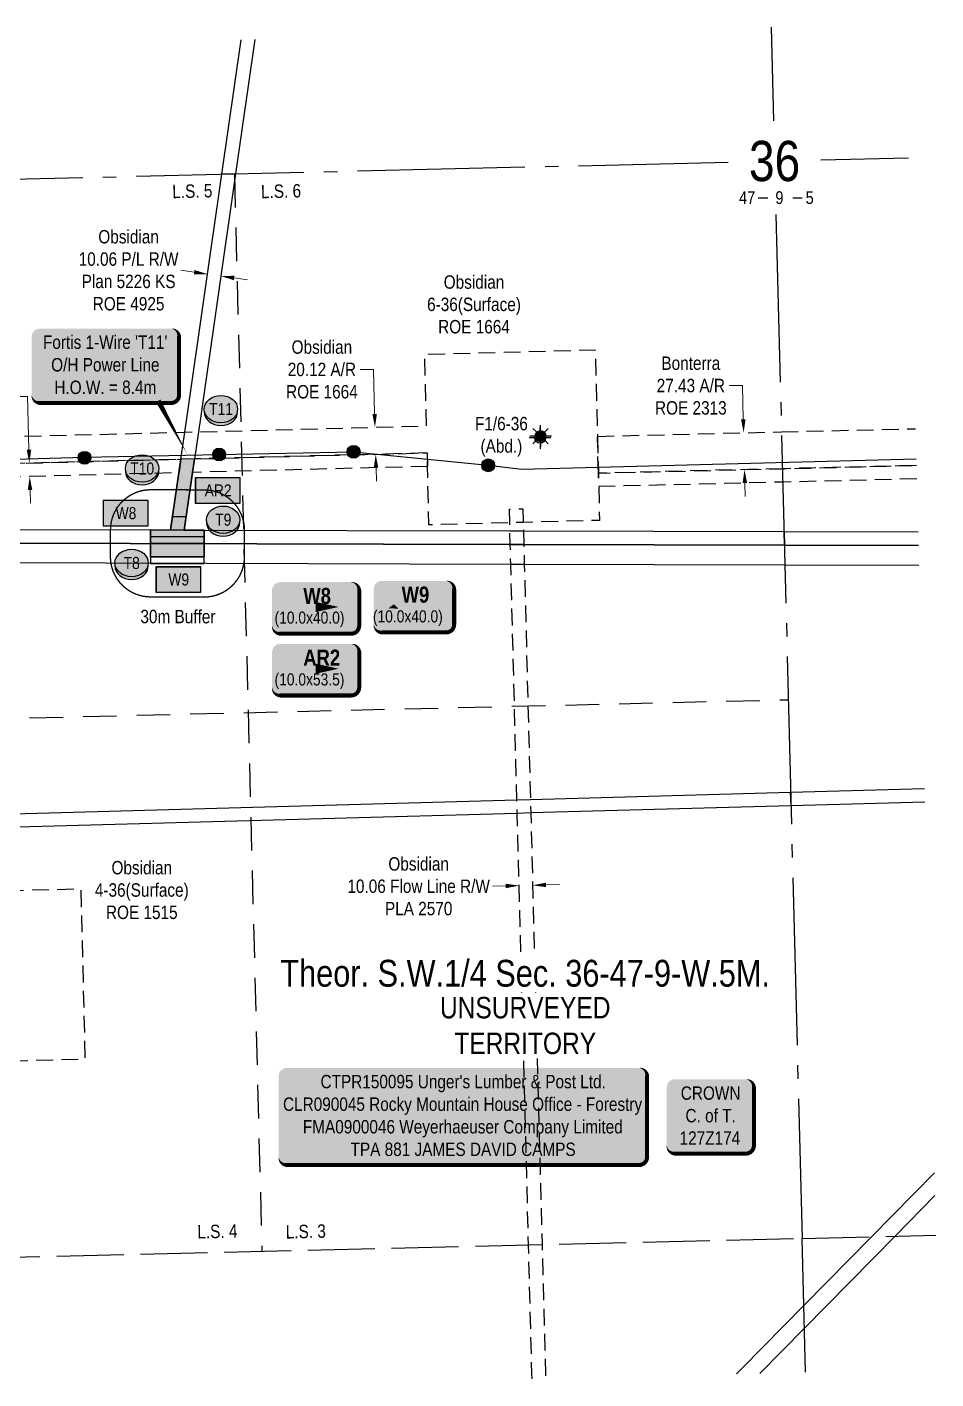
# Model space of a CAD drawing. Extents: x 618227 to 621713, y 5883152 to 5886003.
# Drawn here: x 621035 to 621713, y 5883780 to 5884789 of the extents above; entities that cross this region are included whole.
import ezdxf
from ezdxf.enums import TextEntityAlignment as Align

# ---------------------------------------------------------------- set-up
doc = ezdxf.new("R2010")
doc.units = 0
doc.header["$LTSCALE"] = 5
doc.header["$PDSIZE"] = 0.5
for name, pattern in [('foc-ACCESSROAD', [3.75, 2.5, -1.25]), ('foc-EZE', [3.75, 2.5, -1.25]), ('foc-FLOWLINE', [3.75, 2.5, -1.25]), ('foc-LSD', [8, 5, -3]), ('foc-QUARTERLINE', [33, 25, -3, 2, -3]), ('foc-UNSURVEYED', [12.5, 10, -2.5]), ('POWERLINE5', [7.799999999999997, 2.399999999999999, -0.6, 0.6, -0.6, 0.6, -0.6, 2.399999999999999])]:
    doc.linetypes.add(name, pattern=pattern)
doc.layers.get('Defpoints').update_dxf_attribs({"color": 9})
for name, color, linetype in [('10', 1, 'Continuous'), ('9', 3, 'Continuous'), ('AS-OWNER', 7, 'Continuous'), ('AS-POWER', 104, 'foc-POWER'), ('AS-POWER-EXISTING', 72, 'POWERLINE5'), ('AS-POWER-T', 104, 'Continuous'), ('AS-SURFACE IMPACT', 7, 'Continuous'), ('C-FLOWLINE', 13, 'foc-FLOWLINE'), ('C-RW', 13, 'Continuous'), ('C-SYMBOL', 7, 'Continuous'), ('C-WS', 13, 'foc-ACCESSROAD'), ('C-WS-S', 13, 'Continuous'), ('F-EZE', 190, 'foc-FLOWLINE'), ('F-RW', 190, 'Continuous'), ('F-WS', 190, 'foc-ACCESSROAD'), ('L-QSEC', 8, 'foc-QUARTERLINE'), ('L-SECLBL', 7, 'Continuous'), ('L-SECTION-LSD', 7, 'foc-LSD'), ('L-UNS-T', 3, 'Continuous'), ('L-USEC', 7, 'foc-UNSURVEYED'), ('P-BUFFER OUTLINE 30m', 40, 'foc-EZE'), ('P-BUFFER-T', 40, 'Continuous'), ('P-CROSSINGS', 250, 'Continuous'), ('P-TEMP-BLOCKS', 250, 'Continuous'), ('P-TEMP-H', 41, 'Continuous'), ('P-TEMP_WORKSPACE', 46, 'Continuous'), ('P-WORKAREA', 113, 'Continuous'), ('P-WORKAREA-H', 111, 'Continuous')]:
    doc.layers.add(name, color=color, linetype=linetype)
for name, color, linetype, lineweight in [('C-AR-T', 13, 'Continuous', 9), ('C-FLOWLINE-T', 13, 'Continuous', 9), ('C-RW-T', 13, 'Continuous', 9), ('C-WS-T', 13, 'Continuous', 9), ('F-AR-T', 190, 'Continuous', 9), ('F-EZE-T', 190, 'Continuous', 9)]:
    doc.layers.add(name, color=color, linetype=linetype, lineweight=lineweight)
doc.styles.add('100L', font='ARIALN.TTF', dxfattribs={"height": 11})
doc.styles.add('175L', font='ARIALN.TTF', dxfattribs={"height": 20})
doc.styles.add('80', font='ARIALN.TTF', dxfattribs={"height": 10})
doc.styles.add('80CG', font='ARIALN.TTF', dxfattribs={"height": 10})
doc.styles.add('80L', font='ARIALN.TTF', dxfattribs={"height": 10})
doc.styles.add('BOLD', font='ARIALNB.TTF')
doc.styles.add('foc-LtypeFont', font='ARIALN.TTF', dxfattribs={"height": 7.349999999999999})
doc.styles.add('SIMPLEX', font='ARIALN.TTF')
doc.linetypes.add('foc-POWER', pattern='A,6,-1,["P",foc-LtypeFont,S=0.2,R=0,X=-0.625,Y=-0.75],-1.239999999999999,4', length=12.24)
doc.dimstyles.new('Compass 5 000', dxfattribs={"dimscale": 5, "dimtxt": 9, "dimasz": 2, "dimexe": 0.2, "dimexo": 0.0625, "dimgap": 0.5, "dimtad": 0, "dimtih": 1, "dimtoh": 1, "dimzin": 0, "dimdsep": 46, "dimtxsty": '80CG', "dimcen": 0.1, "dimse1": 1, "dimse2": 1, "dimclrd": 256, "dimclrt": 256, "dimaunit": 1, "dimadec": 4, "dimazin": 0, "dimtfac": 0.06, "dimtofl": 0, "dimtmove": 0, "dimatfit": 1, "dimfxl": 0.2, "dimtolj": 1, "dimtzin": 0, "dimlwd": -1, "dimarcsym": 0})

# ---------------------------------------------------------------- blocks, each defined once
blk = doc.blocks.new('L-SECLBL')
at = {"layer": '9', "color": 7}
for p, q in [((-5.082139060913505, -27.83004804289613), (-12.28857354467345, -27.83004804289613)), ((20.70431141927111, -27.83004804289613), (13.49787693551116, -27.83004804289613))]:
    blk.add_line(p, q, dxfattribs=at)
at = {"layer": '10', "color": 2, "style": 'SIMPLEX'}
blk.add_attdef('SEC', text='', height=30, dxfattribs=at).set_placement((0, 0), align=Align.MIDDLE)
at = {"layer": '10', "color": 5, "style": '80L'}
blk.add_attdef('TWP', text='', height=9.5, dxfattribs=at).set_placement((-14.43410290347765, -27.36845155570791), align=Align.MIDDLE_RIGHT)
blk.add_attdef('RGE', text='', height=9.5, dxfattribs=at).set_placement((3.622123863462547, -27.36845155570791), align=Align.MIDDLE_CENTER)
blk.add_attdef('MER', text='', height=9.5, dxfattribs=at).set_placement((23.16775162027989, -27.36845155570791), align=Align.MIDDLE_LEFT)
blk = doc.blocks.new('*U43')
h = blk.add_hatch(color=255)
edge = h.paths.add_edge_path()
edge.add_line((-26.49999999999997, -28.5), (26.49999999999997, -28.5))
edge.add_arc((26.49999999999998, -22.49999999999999), 6.000000000000007, 269.9999999999999, 359.9999999999999)
edge.add_line((32.49999999999999, -22.5), (32.49999999999999, 21))
edge.add_arc((26.49999999999998, 20.99999999999999), 6.000000000000007, 6.785183320455494e-14, 90.00000000000007)
edge.add_line((26.49999999999997, 27), (-26.49999999999997, 27))
edge.add_arc((-26.49999999999998, 20.99999999999999), 6.000000000000007, 89.99999999999993, 179.9999999999999)
edge.add_line((-32.49999999999999, 21), (-32.49999999999999, -22.5))
edge.add_arc((-26.49999999999998, -22.49999999999999), 6.000000000000007, 180, 270.0000000000001)
at = {"color": 14, "flags": 128}
blk.add_lwpolyline([(-26.49999999999997, -28.5, 3, 3, 0), (26.49999999999997, -28.5, 3, 3, 0.4142135623730951), (32.49999999999999, -22.5, 3, 3, 0), (32.49999999999999, 21, 3, 0, 0.4142135623730951), (26.49999999999997, 27, 0, 0, 0), (-26.49999999999997, 27, 0, 0, 0.4142135623730951), (-32.49999999999999, 21, 0, 0, 0), (-32.49999999999999, -22.5, 0, 3, 0.4142135623730951)], format="xyseb", close=True, dxfattribs=at)
at = {"color": 14, "style": '80'}
blk.add_attdef('ENTER_TEXT_001', (-26.84515688949523, -4.918144611186903), '', height=10, dxfattribs=at)
blk = doc.blocks.new('*D22')
at = {"layer": 'Defpoints', "color": 0, "transparency": 16777216}
for p in [(620884.2285816367, 5884459.784550753), (621036.5880710327, 5884463.677885867), (620884.4841876844, 5884449.781813824)]:
    blk.add_point(p, dxfattribs=at)
at = {"layer": 'F-EZE-T', "transparency": 16777216}
for p, q in [((621035.3184669908, 5884513.361824678), (621025.3184669908, 5884513.361824678)), ((621036.3326183134, 5884473.674622529), (621035.3184669908, 5884513.361824678)), ((621037.0991297995, 5884443.678412274), (621037.3545825188, 5884433.681675611))]:
    blk.add_line(p, q, dxfattribs=at)
for points in [[(621037.9987410904, 5884473.717197983), (621034.6664955362, 5884473.632047076), (621036.5880710327, 5884463.677885867)], [(621038.7652525766, 5884443.720987728), (621035.4330070224, 5884443.635836821), (621036.8436770804, 5884453.675148937)]]:
    blk.add_solid(points, dxfattribs=at)
at = {"layer": 'F-EZE-T', "transparency": 16777216, "insert": (620947.3853155598, 5884513.361824679), "char_height": 10, "attachment_point": 5, "style": '80CG'}
blk.add_mtext('\\A1;Fortis\\P10.00 Vegetation Control R/W\\PEZE 870463', dxfattribs=at)
blk = doc.blocks.new('*U36')
h = blk.add_hatch(color=255)
edge = h.paths.add_edge_path()
edge.add_line((-131.5, -37), (131.5, -37))
edge.add_arc((131.5, -31), 6, 270, 360)
edge.add_line((137.5, -31), (137.5, 29.5))
edge.add_arc((131.5, 29.5), 6, 0, 90)
edge.add_line((131.5, 35.5), (-131.5, 35.5))
edge.add_arc((-131.5, 29.5), 6, 90, 180)
edge.add_line((-137.5, 29.5), (-137.5, -31))
edge.add_arc((-131.5, -31), 6, 180, 270)
at = {"color": 44, "flags": 128}
blk.add_lwpolyline([(-131.5, -37, 3, 3, 0), (131.5, -37, 3, 3, 0.414213562373095), (137.5, -31, 3, 3, 0), (137.5, 29.5, 3, 0, 0.414213562373095), (131.5, 35.5, 0, 0, 0), (-131.5, 35.5, 0, 0, 0.414213562373095), (-137.5, 29.5, 0, 0, 0), (-137.5, -31, 0, 3, 0.414213562373095)], format="xyseb", close=True, dxfattribs=at)
at = {"color": 44, "style": '80'}
blk.add_attdef('ENTER_TEXT_001', (-35.98567530695772, -4.996589358799454), '', height=10, dxfattribs=at)
blk = doc.blocks.new('*D38')
at = {"layer": 'C-FLOWLINE-T', "transparency": 16777216}
for p, q in [((621392.0383007894, 5884148.158261797), (621382.0416999587, 5884147.897547718)), ((621422.0941740067, 5884148.942127177), (621432.0907748374, 5884149.202841257))]:
    blk.add_line(p, q, dxfattribs=at)
for points in [[(621391.9948484428, 5884149.824361936), (621392.0817531359, 5884146.492161659), (621402.0349016201, 5884148.418975877)], [(621422.0507216601, 5884150.608227316), (621422.1376263532, 5884147.276027039), (621412.097573176, 5884148.681413098)]]:
    blk.add_solid(points, dxfattribs=at)
at = {"layer": 'Defpoints', "color": 0, "transparency": 16777216}
for p in [(621402.0349016201, 5884148.418975877), (621402.0640603228, 5884147.300939161), (621412.1267318787, 5884147.563376383)]:
    blk.add_point(p, dxfattribs=at)
at = {"layer": 'C-FLOWLINE-T', "transparency": 16777216, "insert": (621327.0416999586, 5884147.897547718), "char_height": 10, "attachment_point": 5, "style": '80CG'}
blk.add_mtext('\\A1;Obsidian\\P10.06 Flow Line R/W\\PPLA 2570', dxfattribs=at)
blk = doc.blocks.new('*D40')
at = {"layer": 'C-AR-T', "transparency": 16777216}
for p, q in [((621293.3667224229, 5884533.525323548), (621283.366722423, 5884533.525323549)), ((621294.211817653, 5884500.374806438), (621293.3667224229, 5884533.525323548)), ((621295.2341839949, 5884460.270482446), (621295.4890279111, 5884450.273730244))]:
    blk.add_line(p, q, dxfattribs=at)
for points in [[(621295.87794302, 5884500.417280424), (621292.5456922862, 5884500.332332452), (621294.4666615692, 5884490.378054237)], [(621296.9003093619, 5884460.312956433), (621293.5680586281, 5884460.22800846), (621294.9793400788, 5884470.267234648)]]:
    blk.add_solid(points, dxfattribs=at)
at = {"layer": 'Defpoints', "color": 0, "transparency": 16777216}
for p in [(621294.4666615692, 5884490.378054237), (621073.2457142673, 5884484.738541383), (621073.7583927768, 5884464.627721794)]:
    blk.add_point(p, dxfattribs=at)
at = {"layer": 'C-AR-T', "transparency": 16777216, "insert": (621254.8435300635, 5884533.525323549), "char_height": 10, "attachment_point": 5, "style": '80CG'}
blk.add_mtext('\\A1;Obsidian\\P20.12 A/R\\PROE 1664', dxfattribs=at)
blk = doc.blocks.new('*D41')
at = {"layer": 'Defpoints', "color": 0, "transparency": 16777216}
for p in [(621506.8274443005, 5884484.771886931), (621569.4932440774, 5884486.281146077), (621507.4889599488, 5884457.305161105)]:
    blk.add_point(p, dxfattribs=at)
at = {"layer": 'F-AR-T', "transparency": 16777216}
for p, q in [((621568.645191001, 5884521.493074011), (621558.645191001, 5884521.493074011)), ((621569.2524713405, 5884496.278247082), (621568.645191001, 5884521.493074011)), ((621570.3955324625, 5884448.817319248), (621570.6363051995, 5884438.820218244))]:
    blk.add_line(p, q, dxfattribs=at)
for points in [[(621570.9186548411, 5884496.318375871), (621567.5862878398, 5884496.238118292), (621569.4932440774, 5884486.281146077)], [(621572.0617159632, 5884448.857448037), (621568.7293489618, 5884448.777190458), (621570.1547597256, 5884458.814420252)]]:
    blk.add_solid(points, dxfattribs=at)
at = {"layer": 'F-AR-T', "transparency": 16777216, "insert": (621530.1117667169, 5884521.493074011), "char_height": 10, "attachment_point": 5, "style": '80CG'}
blk.add_mtext('\\A1;Bonterra\\P27.43 A/R\\PROE 2313', dxfattribs=at)
blk = doc.blocks.new('*D42')
at = {"layer": 'C-RW-T', "transparency": 16777216}
for p, q in [((621159.6208919914, 5884606.104792708), (621149.723079387, 5884607.530732976)), ((621189.3712389395, 5884601.818773221), (621199.2690515439, 5884600.392832953))]:
    blk.add_line(p, q, dxfattribs=at)
for points in [[(621159.8585487028, 5884607.754428143), (621159.38323528, 5884604.455157273), (621169.5187045959, 5884604.67885244)], [(621189.6088956508, 5884603.468408656), (621189.1335822281, 5884600.169137787), (621179.4734263351, 5884603.244713489)]]:
    blk.add_solid(points, dxfattribs=at)
at = {"layer": 'Defpoints', "color": 0, "transparency": 16777216}
for p in [(621169.5187045959, 5884604.67885244), (621169.8202854628, 5884606.77220163), (621179.7750072022, 5884605.33806268)]:
    blk.add_point(p, dxfattribs=at)
at = {"layer": 'C-RW-T', "transparency": 16777216, "insert": (621110.6371312288, 5884607.530732976), "char_height": 10, "attachment_point": 5, "style": '80CG'}
blk.add_mtext('\\A1;Obsidian\\P10.06 P/L R/W\\PPlan 5226 KS\\PROE 4925', dxfattribs=at)
blk = doc.blocks.new('GABD')
for p, q in [((-0.8077887898243716, 0), (-1.615577579648743, 0)), ((0, 0.8077887898252811), (0, 1.615577579648743)), ((1.615577579648743, 0), (0.8077887898243716, 0)), ((0, -0.8077887898252811), (0, -1.615577579648743))]:
    blk.add_line(p, q)
blk.add_circle((0, 0), 0.8)
blk = doc.blocks.new('GAS')
h = blk.add_hatch(color=255)
h.dxf.hatch_style = 1
edge = h.paths.add_edge_path()
edge.add_arc((0, 0), 0.9, 0, 360)
for p, q in [((-0.8077887898725749, 0), (-1.615577579628734, 0)), ((-0.5711929310346023, 0.5711929297831376), (-1.142385862069204, 1.142385861385264)), ((0, 0.8077887887338874), (0, 1.615577579286764)), ((0.5711929310309642, 0.5711929297831376), (1.142385862065566, 1.142385861385264)), ((1.615577579625096, 0), (0.8077887898689368, 0)), ((-0.5711929310346023, -0.5711929316021271), (-1.142385862069204, -1.142385863204253)), ((0, -0.8077887905528768), (0, -1.615577581105753)), ((1.142385862065566, -1.142385863204253), (0.5711929310309642, -0.5711929316021271))]:
    blk.add_line(p, q)
blk.add_circle((0, 0), 0.8000000000000003)
blk = doc.blocks.new('*U48')
h = blk.add_hatch(color=191)
edge = h.paths.add_edge_path()
edge.add_line((-23.99999999999998, -20), (23.99999999999998, -20))
edge.add_arc((23.99999999999998, -14), 6, 270, 360)
edge.add_line((29.99999999999998, -14), (29.99999999999998, 12.5))
edge.add_arc((23.99999999999998, 12.5), 6, 0, 90)
edge.add_line((23.99999999999998, 18.5), (-23.99999999999998, 18.5))
edge.add_arc((-23.99999999999998, 12.5), 6, 90, 180)
edge.add_line((-29.99999999999998, 12.5), (-29.99999999999998, -14))
edge.add_arc((-23.99999999999998, -14), 6, 180, 270)
at = {"color": 250, "flags": 128}
blk.add_lwpolyline([(-23.99999999999998, -20, 3, 3, 0), (23.99999999999998, -20, 3, 3, 0.414213562373095), (29.99999999999998, -14, 3, 3, 0), (29.99999999999998, 12.5, 3, 0, 0.414213562373095), (23.99999999999998, 18.5, 0, 0, 0), (-23.99999999999998, 18.5, 0, 0, 0.414213562373095), (-29.99999999999998, 12.5, 0, 0, 0), (-29.99999999999998, -14, 0, 3, 0.414213562373095)], format="xyseb", close=True, dxfattribs=at)
at = {"flags": 128}
blk.add_lwpolyline([(-15.00114224617633, 1.063865373028127, 0, 7.5, 0), (-15.15864156969603, -2.083337846380828, 0, 0, 0)], format="xyseb", dxfattribs=at)
at = {"color": 250}
for tag, p, height, style in [('TEMP_AREA_W1_001', (-9.212824010914055, 2.244292974654144), 12, 'BOLD'), ('ENTER_TEXT_001', (-30.65893587994544, -12.47010782646594), 9, '80')]:
    blk.add_attdef(tag, p, '', height=height, dxfattribs=dict(at, style=style))
blk = doc.blocks.new('Well_proximity')
h = blk.add_hatch(color=191)
h.dxf.hatch_style = 1
edge = h.paths.add_edge_path()
edge.add_ellipse((0, 0), major_axis=(-12.5, 0), ratio=0.8162973455633618, start_angle=0, end_angle=360)
h = blk.add_hatch(color=250)
h.dxf.hatch_style = 1
edge = h.paths.add_edge_path()
edge.add_ellipse((0, -2.047489049626165), major_axis=(-12.5, 0), ratio=0.8162973455633618, start_angle=0, end_angle=180)
edge.add_line((12.5, -2.047489049626165), (12.5, 0))
edge.add_ellipse((0, 0), major_axis=(-12.5, 0), ratio=0.8162973455633618, start_angle=0, end_angle=180, ccw=False)
edge.add_line((-12.5, 0), (-12.5, -2.047489049626165))
at = {"color": 250}
blk.add_ellipse((0, 0), major_axis=(-12.5, 0), ratio=0.8162973455633618, dxfattribs=at)
blk.add_ellipse((0, -2.047489049626165), major_axis=(-12.5, 0), ratio=0.8162973455633618, start_param=0, end_param=3.141592653589793, dxfattribs=at)
at = {"color": 250, "style": '80L'}
blk.add_attdef('CROSSING', text='', height=9, dxfattribs=at).set_placement((0.0891644256771542, 0.0199513138486509), align=Align.MIDDLE_CENTER)
blk = doc.blocks.new('Temp_Area')
h = blk.add_hatch(color=191)
h.dxf.hatch_style = 1
h.paths.add_polyline_path([(-16.82711371331243, -9.436567862801894), (16.33187767662457, -9.436567862801894), (16.33187767662457, 9.053714016554295), (-16.82711371331243, 9.053714016554295)])
at = {"color": 250}
for points in [[(-17.02711371331247, -9.636567862801712), (16.53187767662462, -9.636567862801712), (16.53187767662462, 9.253714016554113), (-17.02711371331247, 9.253714016554113)], [(-16.92711371331245, -9.536567862801803), (16.43187767662459, -9.536567862801803), (16.43187767662459, 9.153714016554204), (-16.92711371331245, 9.153714016554204)]]:
    blk.add_lwpolyline(points, close=True, dxfattribs=at)
at = {"color": 250, "style": '80L'}
blk.add_attdef('TEMPORARY', text='', height=9, dxfattribs=at).set_placement((0.001048257894581184, -0.1484938545327168), align=Align.MIDDLE_CENTER)
blk = doc.blocks.new('*U56')
h = blk.add_hatch(color=111)
edge = h.paths.add_edge_path()
edge.add_line((-26.49999999999998, -20), (26.49999999999998, -20))
edge.add_arc((26.49999999999998, -14), 6, 270, 360)
edge.add_line((32.49999999999998, -14), (32.49999999999998, 12.5))
edge.add_arc((26.49999999999998, 12.5), 6, 0, 90)
edge.add_line((26.49999999999998, 18.5), (-26.49999999999998, 18.5))
edge.add_arc((-26.49999999999998, 12.5), 6, 90, 180)
edge.add_line((-32.49999999999998, 12.5), (-32.49999999999998, -14))
edge.add_arc((-26.49999999999998, -14), 6, 180, 270)
at = {"color": 250, "flags": 128}
blk.add_lwpolyline([(-26.49999999999998, -20, 3, 3, 0), (26.49999999999998, -20, 3, 3, 0.414213562373095), (32.49999999999998, -14, 3, 3, 0), (32.49999999999998, 12.5, 3, 0, 0.414213562373095), (26.49999999999998, 18.5, 0, 0, 0), (-26.49999999999998, 18.5, 0, 0, 0.414213562373095), (-32.49999999999998, 12.5, 0, 0, 0), (-32.49999999999998, -14, 0, 3, 0.414213562373095)], format="xyseb", close=True, dxfattribs=at)
at = {"flags": 128}
blk.add_lwpolyline([(17.19276344637126, -0.004911842638925436, 0, 7.499999999999999, 0), (-3.398394867633904e-15, -3.944304526105059e-31, 0, 0, 0)], format="xyseb", dxfattribs=at)
at = {"color": 250}
for tag, p, height, style in [('TEMP_AREA_W1_001', (-9.212824010914055, 2.244292974654144), 12, 'BOLD'), ('ENTER_TEXT_001', (-30.65893587994544, -12.47010782646594), 9, '80')]:
    blk.add_attdef(tag, p, '', height=height, dxfattribs=dict(at, style=style))
blk = doc.blocks.new('Temp_Area3')
h = blk.add_hatch(color=111)
h.dxf.hatch_style = 1
h.paths.add_polyline_path([(-16.82711371331243, -9.436567862801894), (16.33187767662457, -9.436567862801894), (16.33187767662457, 9.053714016554295), (-16.82711371331243, 9.053714016554295)])
at = {"color": 250}
for points in [[(-17.02711371331247, -9.636567862801712), (16.53187767662462, -9.636567862801712), (16.53187767662462, 9.253714016554113), (-17.02711371331247, 9.253714016554113)], [(-16.92711371331245, -9.536567862801803), (16.43187767662459, -9.536567862801803), (16.43187767662459, 9.153714016554204), (-16.92711371331245, 9.153714016554204)]]:
    blk.add_lwpolyline(points, close=True, dxfattribs=at)
at = {"color": 250, "style": '80L'}
blk.add_attdef('TEMPORARY', text='', height=9, dxfattribs=at).set_placement((0.001048257894581184, -0.1484938545327168), align=Align.MIDDLE_CENTER)
blk = doc.blocks.new('POWERPOLE')
h = blk.add_hatch(color=255)
edge = h.paths.add_edge_path()
edge.add_arc((0, 0), 0.9600000000000002, 0, 360)
at = {"linetype": 'Continuous'}
for p, q in [((0.678822509938982, -0.678822509938982), (-0.678822509938982, 0.678822509938982)), ((-0.678822509938982, -0.678822509938982), (0.678822509938982, 0.678822509938982))]:
    blk.add_line(p, q, dxfattribs=at)
blk.add_circle((0, 0), 0.9600000000000002, dxfattribs=at)
blk = doc.blocks.new('*U86')
h = blk.add_hatch(color=255)
edge = h.paths.add_edge_path()
edge.add_line((-48.99999999999999, -28.5), (48.99999999999999, -28.5))
edge.add_arc((48.99999999999999, -22.5), 6, 270, 360)
edge.add_line((54.99999999999999, -22.5), (54.99999999999999, 21))
edge.add_arc((48.99999999999999, 21), 6, 0, 90)
edge.add_line((48.99999999999999, 27), (-48.99999999999999, 27))
edge.add_arc((-48.99999999999999, 21), 6, 90, 180)
edge.add_line((-54.99999999999999, 21), (-54.99999999999999, -22.5))
edge.add_arc((-48.99999999999999, -22.5), 6, 180, 270)
at = {"color": 104, "flags": 128}
blk.add_lwpolyline([(-48.99999999999999, -28.5, 3, 3, 0), (48.99999999999999, -28.5, 3, 3, 0.414213562373095), (54.99999999999999, -22.5, 3, 3, 0), (54.99999999999999, 21, 3, 0, 0.414213562373095), (48.99999999999999, 27, 0, 0, 0), (-48.99999999999999, 27, 0, 0, 0.414213562373095), (-54.99999999999999, 21, 0, 0, 0), (-54.99999999999999, -22.5, 0, 3, 0.414213562373095)], format="xyseb", close=True, dxfattribs=at)
at = {"color": 104, "style": '80'}
blk.add_attdef('ENTER_TEXT_001', (-26.84515688949523, -4.918144611186903), '', height=10, dxfattribs=at)

msp = doc.modelspace()

# ---------------------------------------------------------------- hatches: boundary and pattern name
at = {"layer": 'P-TEMP-H'}
msp.add_hatch(color=256, dxfattribs=at).paths.add_polyline_path([(621127.0730648711, 5884403.766967806), (621167.0582772228, 5884403.658305384), (621167.0312728893, 5884393.721347024), (621127.0460605377, 5884393.830009447)])
at = {"layer": 'P-WORKAREA-H'}
h = msp.add_hatch(color=256, dxfattribs=at)
h.dxf.hatch_style = 1
h.paths.add_polyline_path([(621159.7580073276, 5884466.824447175), (621149.6212469472, 5884466.566291669), (621142.0160745159, 5884413.782147173), (621152.111730404, 5884413.755014549)])
h = msp.add_hatch(color=256, dxfattribs=at)
h.dxf.hatch_style = 1
h.paths.add_polyline_path([(621127.0730648711, 5884403.766967806), (621127.1003917506, 5884413.822615625), (621142.0160745159, 5884413.782147173), (621152.1699225232, 5884413.754858154), (621167.085605376, 5884413.714421941), (621167.0582772228, 5884403.658305384)])

# ---------------------------------------------------------------- linework, layer by layer
at = {"layer": 'AS-POWER', "flags": 128}
for points in [[(620894.358, 5884463.597), (620982.335, 5884465.269999997), (621077.816, 5884468.191), (621178.182, 5884470.091999997), (621278.499, 5884472.119), (621378.917, 5884462.036)], [(621378.917, 5884462.036), (621404.1416009485, 5884459.22176102), (621698.2502111414, 5884466.833726922)]]:
    msp.add_lwpolyline(points, dxfattribs=at)
at = {"layer": 'C-FLOWLINE', "flags": 128}
msp.add_lwpolyline([(621411.6352972363, 5883780.305741858), (621411.5416891207, 5883783.896604694), (621409.0271052907, 5883880.315813942), (621400.6288602096, 5884202.331042171), (621400.3667050379, 5884212.381641177), (621395.7829185695, 5884388.139927381), (621395.3945761931, 5884403.037786582), (621395.1322180972, 5884413.096190672), (621394.9726954782, 5884419.210694484), (621394.7102812467, 5884429.271299473), (621404.7730119575, 5884429.528107825), (621405.0354447787, 5884419.467603109), (621405.2021585681, 5884413.06951487), (621405.4645352346, 5884403.011211044), (621405.8533480882, 5884388.11266268), (621410.4289878897, 5884212.659852136), (621410.6911590961, 5884202.60945345), (621419.0901414573, 5883880.556098964), (621419.6496789815, 5883859.09742815), (621421.6041592341, 5883784.150585514), (621421.6980090564, 5883780.550327986)], dxfattribs=at)
at = {"layer": 'C-WS', "flags": 128}
for points in [[(620820.7599342297, 5884096.214878264), (620948.777879518, 5884099.402422525), (620947.6951580687, 5884142.907989817), (621074.9529180286, 5884146.076178291), (621078.1210157445, 5884018.81796198), (621001.9881062425, 5884016.922687073), (620983.3225048815, 5884016.458279384), (620950.8628712003, 5884015.650513711), (620949.5298295983, 5884069.217768544), (620821.4519632136, 5884066.028026042), (620812.0103663787, 5884065.79442126), (620811.4492072924, 5884065.780287742), (620810.6972182425, 5884095.965128287), (620808.4575765305, 5884185.952139081), (620808.2077674271, 5884196.004433674), (620803.7457303924, 5884375.204404441), (620804.0569966746, 5884377.58896293), (620804.0402363495, 5884378.237646711), (620804.7034059572, 5884382.797491082), (620805.3059955656, 5884388.011421767), (620805.8640030199, 5884393.229935032), (620806.3812613514, 5884398.482654956), (620806.8184316949, 5884403.348398398), (620806.8727092233, 5884403.97304739), (620807.2581185303, 5884408.716974683), (620807.3078864979, 5884409.350818814), (620807.6513949211, 5884414.088586037), (620807.6965578592, 5884414.733024172), (620807.9989160596, 5884419.461146967), (620808.0390298121, 5884420.117068782), (620808.3000444383, 5884424.83844496), (620808.3350891256, 5884425.50424843), (620808.5548255644, 5884430.218679447), (620808.584472686, 5884430.893055095), (620808.7628809444, 5884435.600139293), (620808.7870650002, 5884436.285687906), (620808.9246246566, 5884440.98313521), (620808.9430322729, 5884441.677947119), (620809.0405511551, 5884446.36717917), (620809.0531070094, 5884447.071853036), (620809.1093961382, 5884451.752239309), (620809.1160400456, 5884452.466773606), (620809.1323690396, 5884457.138145912), (620809.1322353722, 5884457.863419691), (620809.0935617969, 5884462.522596474), (620809.0261802959, 5884467.359917152), (620808.9383350181, 5884472.698691098), (620808.8096025544, 5884477.998299561), (620804.0217738294, 5884670.164558504), (620803.5687607387, 5884688.371062409), (620803.2158384568, 5884702.55382748), (620802.557135277, 5884729.011963202), (620812.5783291864, 5884729.278819376), (620812.994100172, 5884712.774666707), (620813.3572166761, 5884698.602167176), (620814.0251539531, 5884670.404439351), (620818.613977852, 5884488.315976387), (620818.867457039, 5884478.253760129), (620819.001549899, 5884472.949882405), (620819.102829867, 5884468.190387245), (620819.1139296233, 5884467.524945238), (620819.1802296223, 5884462.099547971), (620819.1908818284, 5884458.122602678), (620819.1969675804, 5884456.013086122), (620819.1752319947, 5884451.248190033), (620819.1348061544, 5884448.114947092), (620819.0983794441, 5884445.822690018), (620819.0451410344, 5884443.164568266), (620818.9787355082, 5884440.39771362), (620818.9170601518, 5884438.213221774), (620818.8119345469, 5884434.974351947), (620818.7491054315, 5884433.263773595), (620818.5490934906, 5884428.369470168), (620818.3031265547, 5884423.426664978), (620818.0170221613, 5884418.484250075), (620817.6924459648, 5884413.5430682), (620817.320829057, 5884408.543848367), (620817.2702209922, 5884407.895569474), (620816.9357012864, 5884403.724556595), (620816.4685526106, 5884398.676387059), (620816.3394684216, 5884397.347597912), (620815.9836744585, 5884393.748383643), (620815.5398639217, 5884389.385741702), (620815.2805391146, 5884386.898393353), (620815.0732292148, 5884385.022625007), (620814.5762182146, 5884380.662246556), (620814.3425743077, 5884378.765095589), (620814.04098781, 5884376.307411565), (620813.7683596661, 5884374.673425258), (620818.2700849442, 5884196.280801513), (620818.5194132735, 5884186.229295264), (620820.7599342297, 5884096.214878264)], [(621460.4040674609, 5884483.653814464), (621461.1049156579, 5884456.18415271), (621461.359978285, 5884446.181513895), (621462.0035396973, 5884420.921478895), (621405.0354447787, 5884419.467603109), (621394.9726954782, 5884419.210694484), (621334.748082508, 5884417.67462976), (621333.6365148243, 5884461.239194945), (621333.3812380336, 5884471.24172478), (621159.81654453, 5884466.825937952), (621149.6213131669, 5884466.566293346), (620819.1908818284, 5884458.122602678), (620817.6476325388, 5884458.082225418), (620809.1322353722, 5884457.863419691), (620809.0935617969, 5884462.522596474), (620809.0261802959, 5884467.359917152), (620808.9383350181, 5884472.698691098), (620808.8096025544, 5884477.998299561), (620818.867457039, 5884478.253760129), (621152.53052604, 5884486.759723016), (621162.726196246, 5884487.019386574), (621332.8682692068, 5884491.366035679), (621331.5019232222, 5884544.929645724), (621458.7574343138, 5884548.17654385), (621460.4040674609, 5884483.653814464)]]:
    msp.add_lwpolyline(points, close=True, dxfattribs=at)
at = {"layer": 'Defpoints'}
msp.add_lwpolyline([(621143.44723838, 5884423.715223749), (621142.0160745159, 5884413.782147173), (621152.1699225232, 5884413.754858154), (621153.6010091217, 5884423.687630214)], close=True, dxfattribs=at)
at = {"layer": 'Defpoints', "color": 5, "linetype": 'Continuous', "flags": 128}
msp.add_lwpolyline([(621127.0866476735, 5884408.765119348), (621127.0323164639, 5884388.772513172), (621167.0175288155, 5884388.663850753), (621167.0718600252, 5884408.656456929)], close=True, dxfattribs=at)
at = {"layer": 'Defpoints', "color": 4, "flags": 128}
msp.add_lwpolyline([(621167.0312728893, 5884393.721347024), (621167.0856041022, 5884413.713953202), (621127.1003917506, 5884413.822615625), (621127.0460605377, 5884393.830009447), (621167.0312728893, 5884393.721347024)], dxfattribs=at)
at = {"layer": 'Defpoints', "color": 3, "linetype": 'Continuous', "flags": 128}
msp.add_lwpolyline([(621127.1003917506, 5884413.822615625), (621127.0460605377, 5884393.830009447), (621167.0312728893, 5884393.721347024), (621167.0856041022, 5884413.713953202)], close=True, dxfattribs=at)
at = {"layer": 'F-EZE', "flags": 128}
for points in [[(621333.6365148243, 5884461.239194945), (621158.3687069011, 5884456.778887815), (621159.81654453, 5884466.825937952), (621333.3812380336, 5884471.24172478), (621333.6365148243, 5884461.239194945)], [(620815.9836744585, 5884393.748383643), (620805.8640030199, 5884393.229935032), (620806.3812613514, 5884398.482654956), (620806.8184316949, 5884403.348398398), (620806.8727092233, 5884403.97304739), (620807.2581185303, 5884408.716974683), (620807.3078864979, 5884409.350818814), (620807.6513949211, 5884414.088586037), (620807.6965578592, 5884414.733024172), (620807.9989160596, 5884419.461146967), (620808.0390298121, 5884420.117068782), (620808.3000444383, 5884424.83844496), (620808.3350891256, 5884425.50424843), (620808.5548255644, 5884430.218679447), (620808.584472686, 5884430.893055095), (620808.7628809444, 5884435.600139293), (620808.7870650002, 5884436.285687906), (620808.9246246566, 5884440.98313521), (620808.9430322729, 5884441.677947119), (620809.0405511551, 5884446.36717917), (620809.0531070094, 5884447.071853036), (620809.1093961382, 5884451.752239309), (620809.1160400456, 5884452.466773606), (620809.1323690396, 5884457.138145912), (620809.1322353722, 5884457.863419691), (620817.6476325388, 5884458.082225418), (620819.1908818284, 5884458.122602678), (621149.6213131669, 5884466.566293346), (621148.1719986558, 5884456.507699058), (620819.1348061544, 5884448.114947092), (620819.0983794441, 5884445.822690018), (620819.0451410344, 5884443.164568266), (620818.9787355082, 5884440.39771362), (620818.9170601518, 5884438.213221774), (620818.8119345469, 5884434.974351947), (620818.7491054315, 5884433.263773595), (620818.5490934906, 5884428.369470168), (620818.3031265547, 5884423.426664978), (620818.0170221613, 5884418.484250075), (620817.6924459648, 5884413.5430682), (620817.320829057, 5884408.543848367), (620817.2702209922, 5884407.895569474), (620816.9357012864, 5884403.724556595), (620816.4685526106, 5884398.676387059), (620816.3394684216, 5884397.347597912), (620815.9836744585, 5884393.748383643)]]:
    msp.add_lwpolyline(points, close=True, dxfattribs=at)
msp.add_lwpolyline([(621698.6299041102, 5884451.914575108), (621598.6955858452, 5884449.500031978), (621461.359978285, 5884446.181513895), (621461.1049156579, 5884456.18415271), (621598.441124629, 5884459.503290659), (621698.3753473231, 5884461.916791804)], dxfattribs=at)
at = {"layer": 'F-RW'}
for points in [[(621699.8945048688, 5884402.225030537), (621599.8920980965, 5884402.494450997), (621599.6358498429, 5884412.551614408), (621699.6385501308, 5884412.282176457)], [(621017.3657374667, 5884404.065104636), (621395.3945761931, 5884403.037786582), (621405.4645352346, 5884403.011211044), (621599.8920980965, 5884402.494450997), (621699.8945048688, 5884402.225030537)], [(621700.2736234644, 5884387.328447383), (621600.2710596945, 5884387.597146216), (621405.8533480882, 5884388.11266268), (621395.7829185695, 5884388.139927381), (621017.5826145195, 5884389.165737262), (620814.3425743077, 5884378.765095589), (620804.0402363495, 5884378.237646711), (620773.9062333603, 5884376.696118081), (620757.6886184751, 5884375.865476261), (620747.8443129663, 5884375.359189472), (620690.0498448659, 5884372.399428418), (620667.8047649177, 5884371.260376906), (620487.5872398159, 5884362.037139442), (620480.239696918, 5884361.660887829), (620472.7864145364, 5884361.279789502), (620305.6107303508, 5884352.730028142), (620295.0927735945, 5884352.195364445), (619968.1200241832, 5884335.67500872), (619884.7925810623, 5884331.465322817), (619881.7965370357, 5884345.724208352), (619879.721038377, 5884355.684102074), (619867.634169689, 5884355.062593907)], [(621704.7677187764, 5884210.743428112), (621604.8426901173, 5884207.979425205), (621604.5869712798, 5884218.030193223), (621704.5119461471, 5884220.793418496)], [(621564.1260892715, 5883784.01221116), (621568.491819782, 5883788.448764494), (621614.3336359599, 5883835.030149268), (621664.9225304737, 5883886.443633355), (621711.8087717922, 5883934.081631645)], [(621712.2400542889, 5883917.135389382), (621682.4486977323, 5883886.861650307), (621614.7651215032, 5883818.079058209), (621581.6608284814, 5883784.438413763)]]:
    msp.add_lwpolyline(points, dxfattribs=at)
msp.add_lwpolyline([(621604.5865497768, 5884218.030182538), (621604.8422083977, 5884207.979412994), (621410.6911590961, 5884202.60945345), (621400.6288602096, 5884202.331042171), (620818.5194132735, 5884186.229295264), (620808.9447571908, 5884185.965210289), (620808.4575765305, 5884185.952139081), (620778.7889119061, 5884185.278947083), (620762.4968689759, 5884184.908971965), (620752.4462463483, 5884184.681862029), (620749.5933317454, 5884184.616446949), (620749.25451684, 5884194.676508407), (620752.0814929254, 5884194.740469769), (620762.2556106051, 5884194.970088446), (620778.5322347627, 5884195.336072499), (620808.2077674271, 5884196.004433674), (620808.6882231344, 5884196.016534747), (620818.2700849442, 5884196.280801513), (621400.3667050379, 5884212.381641177), (621410.4289878897, 5884212.659852136), (621604.5865497768, 5884218.030182538)], close=True, dxfattribs=at)
at = {"layer": 'F-WS'}
msp.add_lwpolyline([(621698.3753473231, 5884461.916791804), (621598.441124629, 5884459.503290659), (621461.1049156579, 5884456.18415271), (621460.4040674609, 5884483.653814464), (621597.7419487624, 5884486.961495102), (621697.676736432, 5884489.367081373)], dxfattribs=at)
at = {"layer": 'L-QSEC'}
for p, q in [((621590.0538626068, 5884789.056454506), (621591.8341035168, 5884719.106029864)), ((621627.0955540785, 5884689.954772372), (621692.5317323599, 5884691.528045962)), ((620786.5497957482, 5884669.745639292), (621557.8584709076, 5884688.290114135)), ((621593.6143658821, 5884649.154762258), (621613.0568524961, 5883885.207485896)), ((621615.6003312821, 5883785.276368034), (621613.0568524961, 5883885.207485896))]:
    msp.add_line(p, q, dxfattribs=at)
at = {"layer": 'L-SECTION-LSD'}
for p, q in [((621189.5730790502, 5884679.450207209), (621210.0548363575, 5883875.585940775)), ((620796.8009314383, 5884267.86977924), (621602.8269829588, 5884287.166408362))]:
    msp.add_line(p, q, dxfattribs=at)
at = {"layer": 'L-USEC'}
for p, q in [((620807.0536350248, 5883865.93244793), (621613.0568524961, 5883885.207485896)), ((621613.0568524961, 5883885.207485896), (621712.9917880333, 5883887.597760885))]:
    msp.add_line(p, q, dxfattribs=at)
at = {"layer": 'P-BUFFER OUTLINE 30m', "const_width": 0.999633999999999}
msp.add_lwpolyline([(621097.1114824872, 5884413.904112444), (621097.057151274, 5884393.911506266, 0.4142135623787243), (621126.9645637198, 5884363.841100186), (621166.9497760715, 5884363.732437762, 0.4142135623616913), (621197.0201821532, 5884393.639850205), (621197.0745133659, 5884413.632456381, 0.4142135623651225), (621167.1671009215, 5884443.702862463), (621127.1818885698, 5884443.811524891, 0.4142135623742274)], format="xyb", close=True, dxfattribs=at)
at = {"layer": 'P-CROSSINGS', "color": 104, "flags": 128}
msp.add_lwpolyline([(621154.4130363513, 5884470.378628687, 0, 3.998536, 0), (621132.6726066684, 5884510.154710601, 1.999268, 1.999268, 0)], format="xyseb", dxfattribs=at)
at = {"layer": 'P-TEMP_WORKSPACE'}
msp.add_lwpolyline([(621127.0730648711, 5884403.766967806), (621167.0582772228, 5884403.658305384), (621167.0312728893, 5884393.721347024), (621127.0460605377, 5884393.830009447)], close=True, dxfattribs=at)
at = {"layer": 'P-WORKAREA'}
for points in [[(621159.7580073276, 5884466.824447175), (621149.6212469472, 5884466.566291669), (621142.0160745159, 5884413.782147173), (621152.111730404, 5884413.755014549)], [(621127.0730648711, 5884403.766967806), (621127.1003917506, 5884413.822615625), (621142.0160745159, 5884413.782147173), (621152.1699225232, 5884413.754858154), (621167.085605376, 5884413.714421941), (621167.0582772228, 5884403.658305384), (621127.0730648711, 5884403.766967806)]]:
    msp.add_lwpolyline(points, close=True, dxfattribs=at)

# ---------------------------------------------------------------- block references
at = {"layer": 'AS-OWNER', "color": 2}
ref = msp.add_blockref('*U43', (621544.6693738189, 5883976.93664346), dxfattribs=dict(at, xscale=0.999634, yscale=0.999634, zscale=0.999634))
ref.add_attrib('ENTER_TEXT_001', 'CROWN', (621522.6174205038, 5883988.619496484), dxfattribs={"layer": '0', "color": 14, "height": 9.99634, "style": '80'})
ref.add_attrib('ENTER_TEXT_002', 'C. of T.', (621526.1120482322, 5883971.781641386), dxfattribs={"layer": '0', "color": 14, "height": 9.99634, "style": '80'})
ref.add_attrib('ENTER_TEXT_003', '127Z174', (621521.7343877412, 5883955.080162005), dxfattribs={"layer": '0', "color": 14, "height": 9.99634, "style": '80'})
at = {"layer": 'AS-POWER-EXISTING', "color": 5, "linetype": 'Continuous', "xscale": 5, "yscale": 5, "zscale": 5}
for p in [(621278.499, 5884472.119), (621077.756, 5884467.644), (621178.182, 5884470.091999997), (621378.917, 5884462.036)]:
    msp.add_blockref('POWERPOLE', p, dxfattribs=at)
at = {"layer": 'AS-POWER-T', "color": 5, "linetype": 'Continuous'}
ref = msp.add_blockref('*U86', (621093.3535204617, 5884537.006643082), dxfattribs=dict(at, xscale=0.999634, yscale=0.999634, zscale=0.999634))
ref.add_attrib('ENTER_TEXT_001', "Fortis 1-Wire 'T11'", (621046.7368912598, 5884548.911106645), dxfattribs={"layer": '0', "color": 104, "height": 9.99634, "style": '80'})
ref.add_attrib('ENTER_TEXT_002', 'O/H Power Line', (621052.8976642407, 5884532.073251547), dxfattribs={"layer": '0', "color": 104, "height": 9.99634, "style": '80'})
ref.add_attrib('ENTER_TEXT_003', 'H.O.W. = 8.4m', (621055.2535547387, 5884515.235396449), dxfattribs={"layer": '0', "color": 104, "height": 9.99634, "style": '80'})
at = {"layer": 'AS-SURFACE IMPACT'}
ref = msp.add_blockref('*U36', (621360.059891286, 5883976.93664346), dxfattribs=dict(at, xscale=0.999634, yscale=0.999634, zscale=0.999634))
ref.add_attrib('ENTER_TEXT_001', "CTPR150095 Unger's Lumber & Post Ltd.", (621253.8334365179, 5883997.191846713), dxfattribs={"layer": '0', "color": 44, "height": 9.99634, "style": '80'})
ref.add_attrib('ENTER_TEXT_002', 'CLR090045 Rocky Mountain House Office - Forestry', (621225.8525489394, 5883980.353991616), dxfattribs={"layer": '0', "color": 44, "height": 9.99634, "style": '80'})
ref.add_attrib('ENTER_TEXT_003', 'FMA0900046 Weyerhaeuser Company Limited', (621240.6493141509, 5883963.516136518), dxfattribs={"layer": '0', "color": 44, "height": 9.99634, "style": '80'})
ref.add_attrib('ENTER_TEXT_004', 'TPA 881 JAMES DAVID CAMPS', (621276.2161009449, 5883946.67828142), dxfattribs={"layer": '0', "color": 44, "height": 9.99634, "style": '80'})
at = {"layer": 'C-WS-S', "xscale": 4.99817, "yscale": 4.99817, "zscale": 4.99817}
for name, p in [('GABD', (621417.6912126909, 5884482.461037931)), ('GAS', (621417.9921832754, 5884483.804249335))]:
    msp.add_blockref(name, p, dxfattribs=at)
at = {"layer": 'L-SECLBL', "color": 2, "xscale": 0.999634, "yscale": 0.999634, "zscale": 0.999634}
msp.add_blockref('L-SECLBL', (621592.5971134233, 5884689.125330815), dxfattribs=at).add_auto_attribs({'SEC': '36', 'TWP': '47', 'RGE': '9', 'MER': '5'})
at = {"layer": 'P-CROSSINGS', "color": 6, "xscale": 0.999634, "yscale": 0.999634, "zscale": 0.999634}
for p, values in [((621179.5172781175, 5884503.952466015), {'CROSSING': 'T11'}), ((621120.7031177959, 5884459.641956125), {'CROSSING': 'T10'}), ((621181.1827454318, 5884421.451540687), {'CROSSING': 'T9'}), ((621112.8590201813, 5884389.144218701), {'CROSSING': 'T8'})]:
    msp.add_blockref('Well_proximity', p, dxfattribs=at).add_auto_attribs(values)
at = {"layer": 'P-TEMP-BLOCKS', "xscale": 0.999634, "yscale": 0.999634, "zscale": 0.999634}
for name, p, values in [('Temp_Area3', (621177.4401056647, 5884443.440108002), {'TEMPORARY': 'AR2'}), ('Temp_Area3', (621108.7035804621, 5884426.508302671), {'TEMPORARY': 'W8'}), ('Temp_Area', (621148.0647736429, 5884376.97884719), {'TEMPORARY': 'W9'}), ('*U56', (621250.1881289656, 5884356.350973037), {'TEMP_AREA_W1_001': 'W8', 'ENTER_TEXT_001': '(10.0x40.0)'}), ('*U48', (621323.5577576687, 5884357.294625742), {'TEMP_AREA_W1_001': 'W9', 'ENTER_TEXT_001': '(10.0x40.0)'}), ('*U56', (621250.1881289656, 5884310.265553949), {'TEMP_AREA_W1_001': 'AR2', 'ENTER_TEXT_001': '(10.0x53.5)'})]:
    msp.add_blockref(name, p, dxfattribs=at).add_auto_attribs(values)

# ---------------------------------------------------------------- texts
at = {"layer": 'C-WS-T', "char_height": 9.99634, "attachment_point": 5, "style": '80CG'}
for s, insert, width in [('\\A1;Obsidian\\P6-36(Surface)\\PROE 1664', (621368.3362133002, 5884582.064032922), 69.41292117626193), ('\\A1;F1/6-36\\P(Abd.)', (621388.7790570501, 5884483.288718185), 39.02841159918145), ('\\A1;Obsidian\\P4-36(Surface)\\PROE 1515', (621120.4758123639, 5884145.080926762), 69.41292117626193)]:
    msp.add_mtext(s, dxfattribs=dict(at, insert=insert, width=width))

# ---------------------------------------------------------------- dimensions: what is measured, and where the dimension line sits
at = {"layer": 'C-AR-T'}
dim = msp.add_linear_dim(base=(621294.4666615692, 5884490.378054237), p1=(621073.758392777, 5884464.627721795), p2=(621073.2457142673, 5884484.738541384), angle=91.46030617890129, text='Obsidian\\P20.12 A/R\\PROE 1664', dimstyle='Compass 5 000', dxfattribs=at)
dim.commit()
dim.dimension.update_dxf_attribs({"geometry": '*D40', "text_midpoint": (621254.8435300635, 5884533.525323549), "dimtype": 161})
at = {"layer": 'F-AR-T'}
dim = msp.add_linear_dim(base=(621569.4932440774, 5884486.281146077), p1=(621507.4889599488, 5884457.305161105), p2=(621506.8274443005, 5884484.771886931), angle=91.37965948820236, text='Bonterra\\P27.43 A/R\\PROE 2313', dimstyle='Compass 5 000', dxfattribs=at)
dim.commit()
dim.dimension.update_dxf_attribs({"geometry": '*D41', "text_midpoint": (621530.1117667169, 5884521.493074011), "dimtype": 161})
at = {"layer": 'F-EZE-T'}
dim = msp.add_linear_dim(base=(621036.5880710327, 5884463.677885867), p1=(620884.4841876845, 5884449.781813825), p2=(620884.2285816368, 5884459.784550754), angle=91.46379549964303, text='Fortis\\P10.00 Vegetation Control R/W\\PEZE 870463', dimstyle='Compass 5 000', dxfattribs=at)
dim.commit()
dim.dimension.update_dxf_attribs({"geometry": '*D22', "text_midpoint": (620947.3853155598, 5884513.361824679), "dimtype": 161})

# ---------------------------------------------------------------- next in the draw order: texts
at = {"layer": 'L-SECTION-LSD', "char_height": 9.99634, "attachment_point": 1, "rotation": 1.3714249696499181, "style": '100L', "bg_fill": 3, "box_fill_scale": 1.5, "bg_fill_color": 256, "bg_fill_transparency": 0}
for s, width, insert in [('\\pi1.7691;L.S. 5', 30.40114225648213, (621141.3396209106, 5884671.252691714)), ('L.S. 6', 30.48313244569026, (621209.2741483107, 5884671.252691714)), ('\\pi1.9965;L.S. 4', 30.53989488437281, (621159.8297478119, 5883895.026663732)), ('L.S. 3', 30.37591450595655, (621227.764275213, 5883895.026663732))]:
    msp.add_mtext_dynamic_manual_height_columns(s, width=width, gutter_width=55, heights=[0], dxfattribs=dict(at, insert=insert))
at = {"layer": 'L-UNS-T', "color": 3, "insert": (621406.5482879105, 5884043.934838044), "char_height": 15.994144, "attachment_point": 5, "style": '80L', "bg_fill": 3, "box_fill_scale": 1.2, "bg_fill_color": 256, "bg_fill_transparency": 0}
msp.add_mtext_dynamic_manual_height_columns('UNSURVEYED TERRITORY', width=126.4137517053206, gutter_width=47.5, heights=[0], dxfattribs=at)
at = {"layer": 'P-BUFFER-T', "insert": (621119.4546625328, 5884354.248668059), "char_height": 9.99633999999998, "width": 56.27312091705313, "attachment_point": 1, "rotation": 359.8449670186296, "style": '80L', "bg_fill": 3, "box_fill_scale": 1.15, "bg_fill_color": 256, "bg_fill_true_color": 256, "bg_fill_transparency": 0}
msp.add_mtext('30m Buffer', dxfattribs=at)

# ---------------------------------------------------------------- next in the draw order: linework, layer by layer
at = {"layer": 'C-RW'}
msp.add_lwpolyline([(621017.1197796618, 5884414.121009324), (621142.0160745159, 5884413.782147173), (621148.1719986558, 5884456.507699058), (621149.6213131669, 5884466.566293346), (621151.074949451, 5884476.658629177), (621152.53052604, 5884486.759723016), (621153.9864054406, 5884496.865229487), (621180.2539418999, 5884679.194853927), (621190.4521117375, 5884679.439641694), (621164.1829422131, 5884497.125519456), (621162.726196246, 5884487.019386574), (621161.2702170797, 5884476.91837873), (621159.81654453, 5884466.825937952), (621158.3687069011, 5884456.778887815), (621158.3687069011, 5884456.778887815), (621152.1699225232, 5884413.754858154), (621395.1322180972, 5884413.096190672), (621405.2021585681, 5884413.06951487), (621599.6358498429, 5884412.551614408), (621599.8920980965, 5884402.494450997), (621405.4645352346, 5884403.011211044), (621395.3945761931, 5884403.037786582), (621017.3657374667, 5884404.065104636)], dxfattribs=at)
at = {"layer": 'F-RW'}
msp.add_lwpolyline([(621204.9045151125, 5884779.746062045), (621190.452094043, 5884679.440341913), (621180.2539418999, 5884679.194853927), (621194.704067696, 5884779.499481935)], dxfattribs=at)

# ---------------------------------------------------------------- next in the draw order: texts
at = {"layer": 'C-SYMBOL', "color": 3, "insert": (621406.4903295047, 5884093.031816036), "char_height": 19.99268, "width": 365.3369062209553, "attachment_point": 2, "style": '175L', "bg_fill": 3, "box_fill_scale": 1.2, "bg_fill_color": 256, "bg_fill_transparency": 0}
msp.add_mtext('Theor. S.W.1/4 Sec. 36-47-9-W.5M.', dxfattribs=at)

# ---------------------------------------------------------------- next in the draw order: dimensions: what is measured, and where the dimension line sits
at = {"layer": 'C-RW-T'}
dim = msp.add_aligned_dim(p1=(621179.775007202, 5884605.33806268), p2=(621169.8202854629, 5884606.772201631), distance=2.1149614314043235, text='Obsidian\\P10.06 P/L R/W\\PPlan 5226 KS\\PROE 4925', dimstyle='Compass 5 000', dxfattribs=at)
dim.commit()
dim.dimension.update_dxf_attribs({"geometry": '*D42', "text_midpoint": (621110.6371312288, 5884607.530732976)})

# ---------------------------------------------------------------- next in the draw order: dimensions: what is measured, and where the dimension line sits
at = {"layer": 'C-FLOWLINE-T'}
dim = msp.add_aligned_dim(p1=(621412.1267318787, 5884147.563376383), p2=(621402.0640603228, 5884147.300939161), distance=-1.1184168841415674, text='Obsidian\\P10.06 Flow Line R/W\\PPLA 2570', dimstyle='Compass 5 000', dxfattribs=at)
dim.commit()
dim.dimension.update_dxf_attribs({"geometry": '*D38', "text_midpoint": (621327.0416999586, 5884147.897547718)})

doc.saveas('drawing.dxf')
